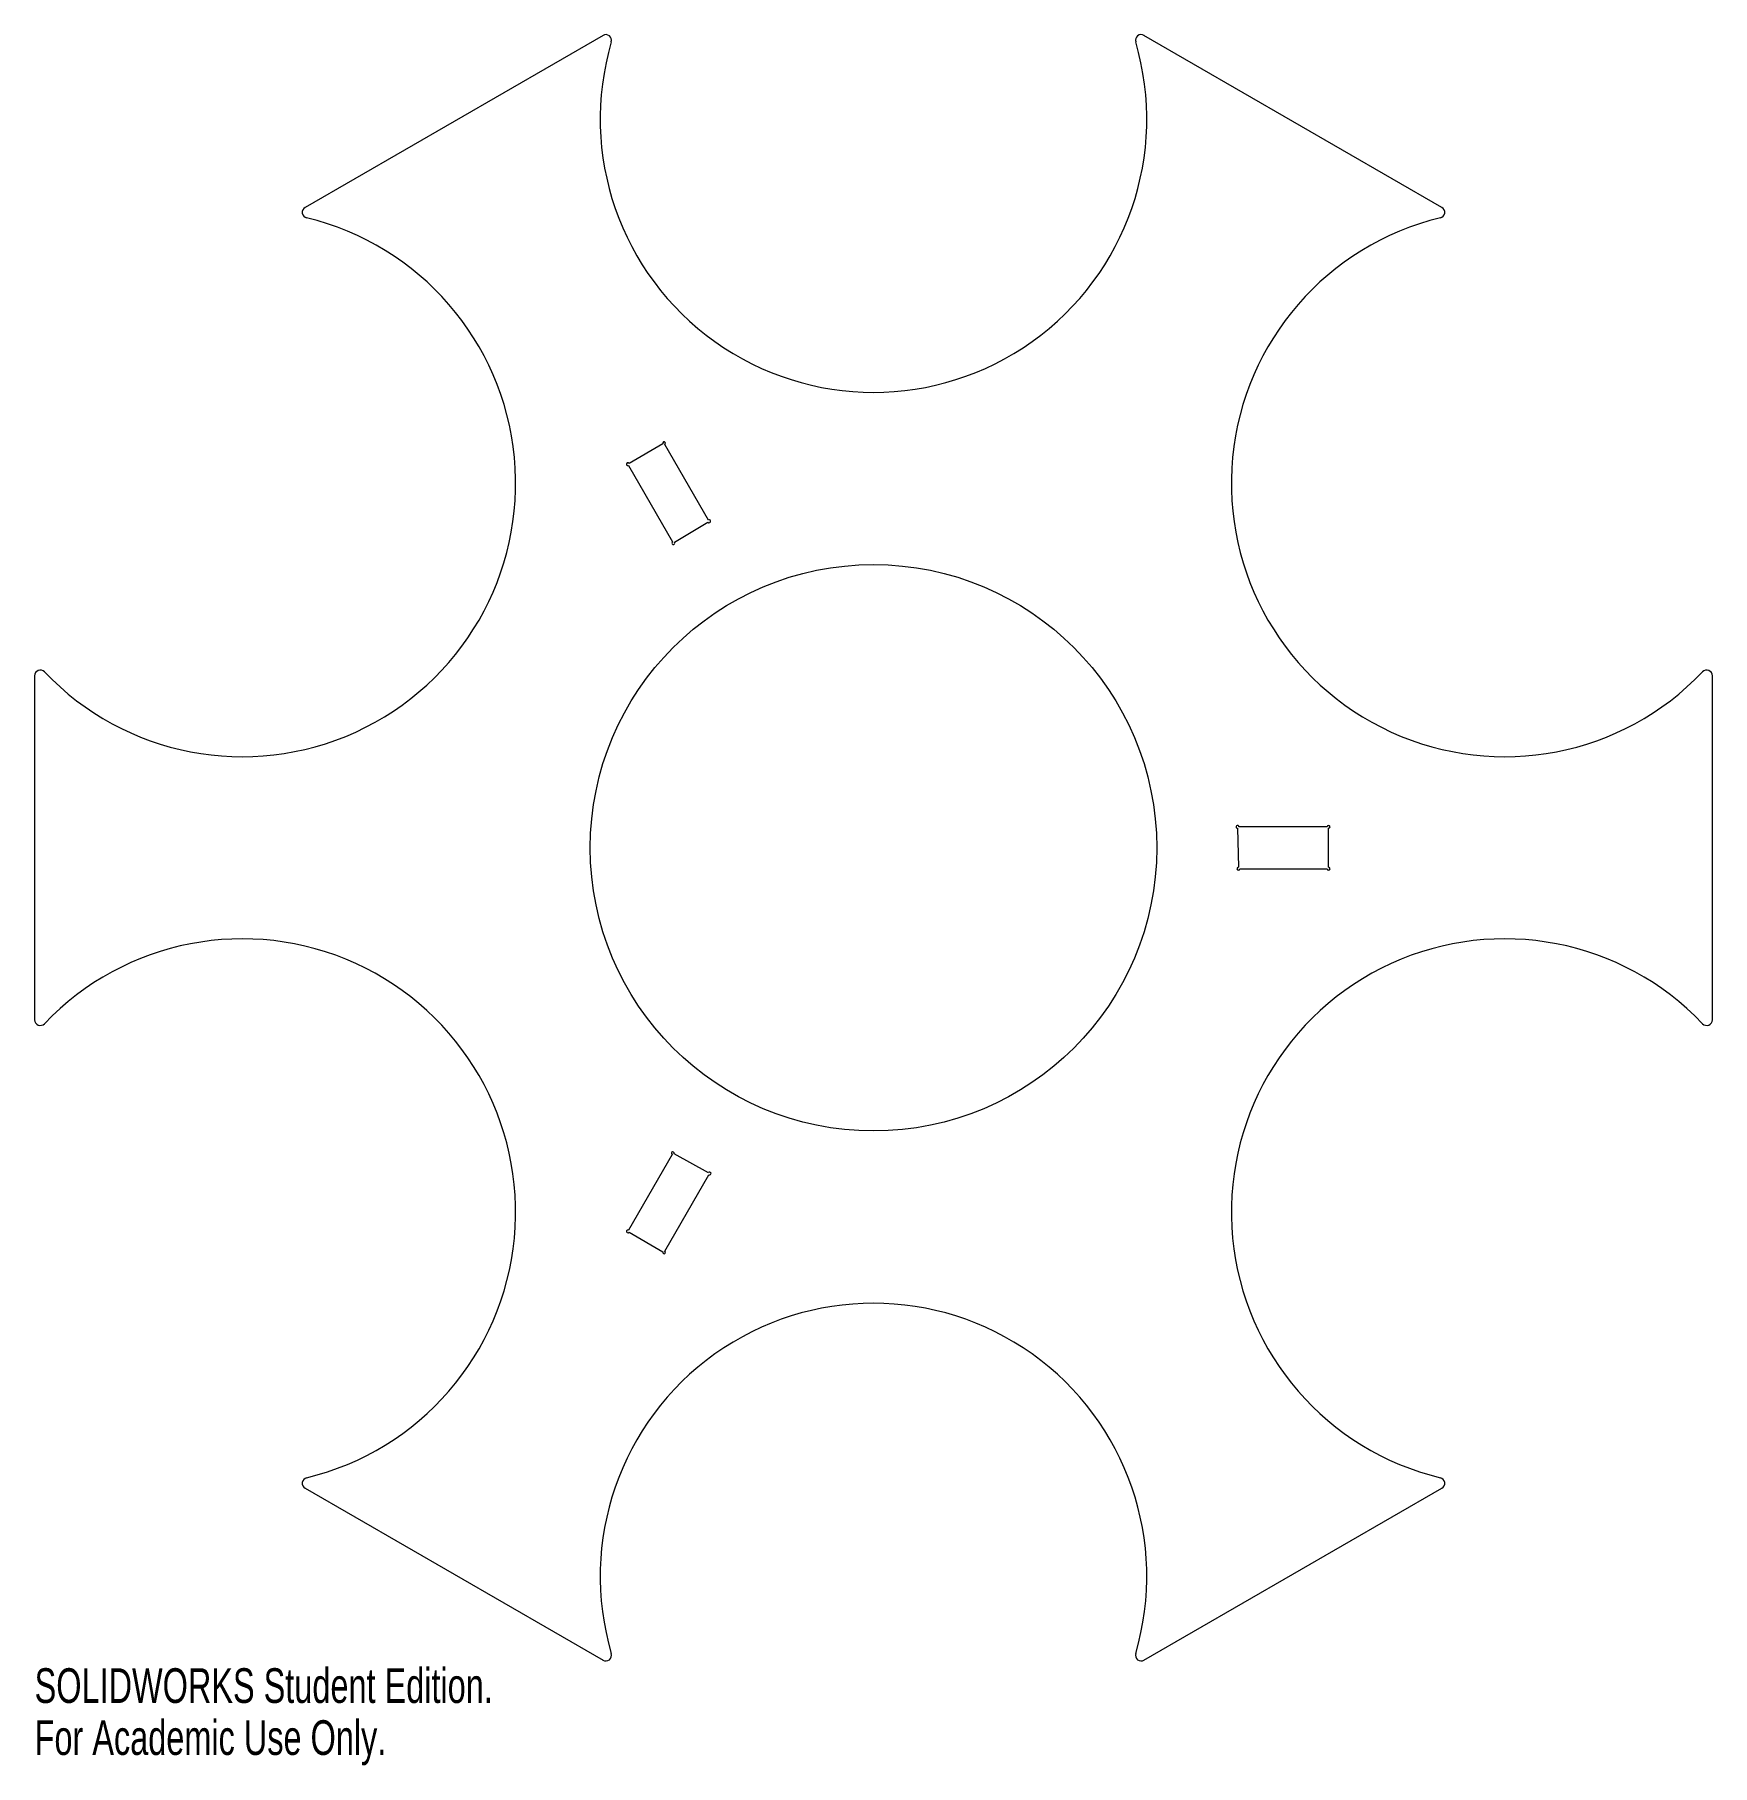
# Model space of a CAD drawing. Header units: inches. Extents: x -4.6 to 4.6, y -5.04 to 4.46.
import ezdxf

# ---------------------------------------------------------------- set-up
doc = ezdxf.new("R2010")
doc.units = ezdxf.units.IN
doc.header["$MEASUREMENT"] = 0
doc.styles.add('SLDTEXTSTYLE0', font='TXT', dxfattribs={"width": 0.7})

msp = doc.modelspace()

# ---------------------------------------------------------------- linework, layer by layer
at = {"color": 7, "linetype": 'Continuous', "lineweight": 15}
for p, q in [((-1.4846, 4.4594), (-3.1196, 3.5154)), ((3.1196, 3.5154), (1.4846, 4.4594)), ((-1.1562, 2.217), (-1.3419, 2.1098)), ((-0.9057, 1.7987), (-1.1455, 2.2141)), ((-1.3447, 2.0991), (-1.1025, 1.6797)), ((-1.0919, 1.6769), (-0.9085, 1.7879)), ((-4.6042, 0.944), (-4.6042, -0.944)), ((4.6042, -0.944), (4.6042, 0.944)), ((1.9982, 0.1072), (2.0026, -0.1072)), ((2.4903, 0.115), (2.0059, 0.115)), ((2.4981, -0.1072), (2.4981, 0.1072)), ((2.0106, -0.115), (2.4903, -0.115)), ((-1.1049, -1.6837), (-1.3447, -2.0991)), ((-0.9063, -1.7841), (-1.0941, -1.6807)), ((-1.1455, -2.2141), (-0.9034, -1.7947)), ((-1.3419, -2.1098), (-1.1562, -2.217)), ((-3.1196, -3.5154), (-1.4846, -4.4594)), ((1.4846, -4.4594), (3.1196, -3.5154))]:
    msp.add_line(p, q, dxfattribs=at)
msp.add_circle((0, 0), 1.5546, dxfattribs=at)
for centre, radius, start, end in [((0, 4), 1.5, 163.60101, 16.39899), ((-1.469, 4.4323), 0.0312, 343.60101, 120), ((1.469, 4.4323), 0.0313, 60, 196.39899), ((-3.104, 3.4883), 0.0313, 120, 256.39899), ((3.104, 3.4883), 0.0313, 283.60101, 60), ((-3.4641, 2), 1.5, 223.60101, 76.39899), ((3.4641, 2), 1.5, 103.60101, 316.39899), ((-1.1494, 2.2209), 0.00781, 300, 210), ((-1.3486, 2.1059), 0.00781, 30, 300), ((-0.9018, 1.7919), 0.00781, 211.16341, 120), ((-1.0986, 1.6729), 0.00781, 120, 31.16341), ((-4.573, 0.944), 0.0313, 43.60101, 180), ((4.573, 0.944), 0.0313, 0, 136.39899), ((1.9981, 0.115), 0.00781, 360, 271.16341), ((2.4981, 0.115), 0.00781, 270, 180), ((2.0027, -0.115), 0.00781, 91.16341, 360), ((2.4981, -0.115), 0.00781, 180, 90), ((-3.4641, -2), 1.5, 283.60101, 136.39899), ((3.4641, -2), 1.5, 43.60101, 256.39899), ((-4.573, -0.944), 0.0312, 180, 316.39899), ((4.573, -0.944), 0.0312, 223.60101, 0), ((-1.101, -1.6769), 0.00781, 331.16341, 240), ((-0.8994, -1.7879), 0.00781, 240, 151.16341), ((-1.3486, -2.1059), 0.00781, 60, 330), ((-1.1494, -2.2209), 0.00781, 150, 60), ((0, -4), 1.5, 343.60101, 196.39899), ((-3.104, -3.4883), 0.0313, 103.60101, 240), ((3.104, -3.4883), 0.0313, 300, 76.39899), ((-1.469, -4.4323), 0.0313, 240, 16.39899), ((1.469, -4.4323), 0.0312, 163.60101, 300)]:
    msp.add_arc(centre, radius, start, end, dxfattribs=at)

# ---------------------------------------------------------------- texts
at = {"color": 7, "linetype": 'Continuous', "char_height": 0.1903, "attachment_point": 1, "style": 'SLDTEXTSTYLE0'}
for s, insert in [('SOLIDWORKS Student Edition.', (-4.6042, -4.5037)), ('For Academic Use Only.', (-4.6042, -4.7891))]:
    msp.add_mtext(s, dxfattribs=dict(at, insert=insert))

doc.saveas('drawing.dxf')
